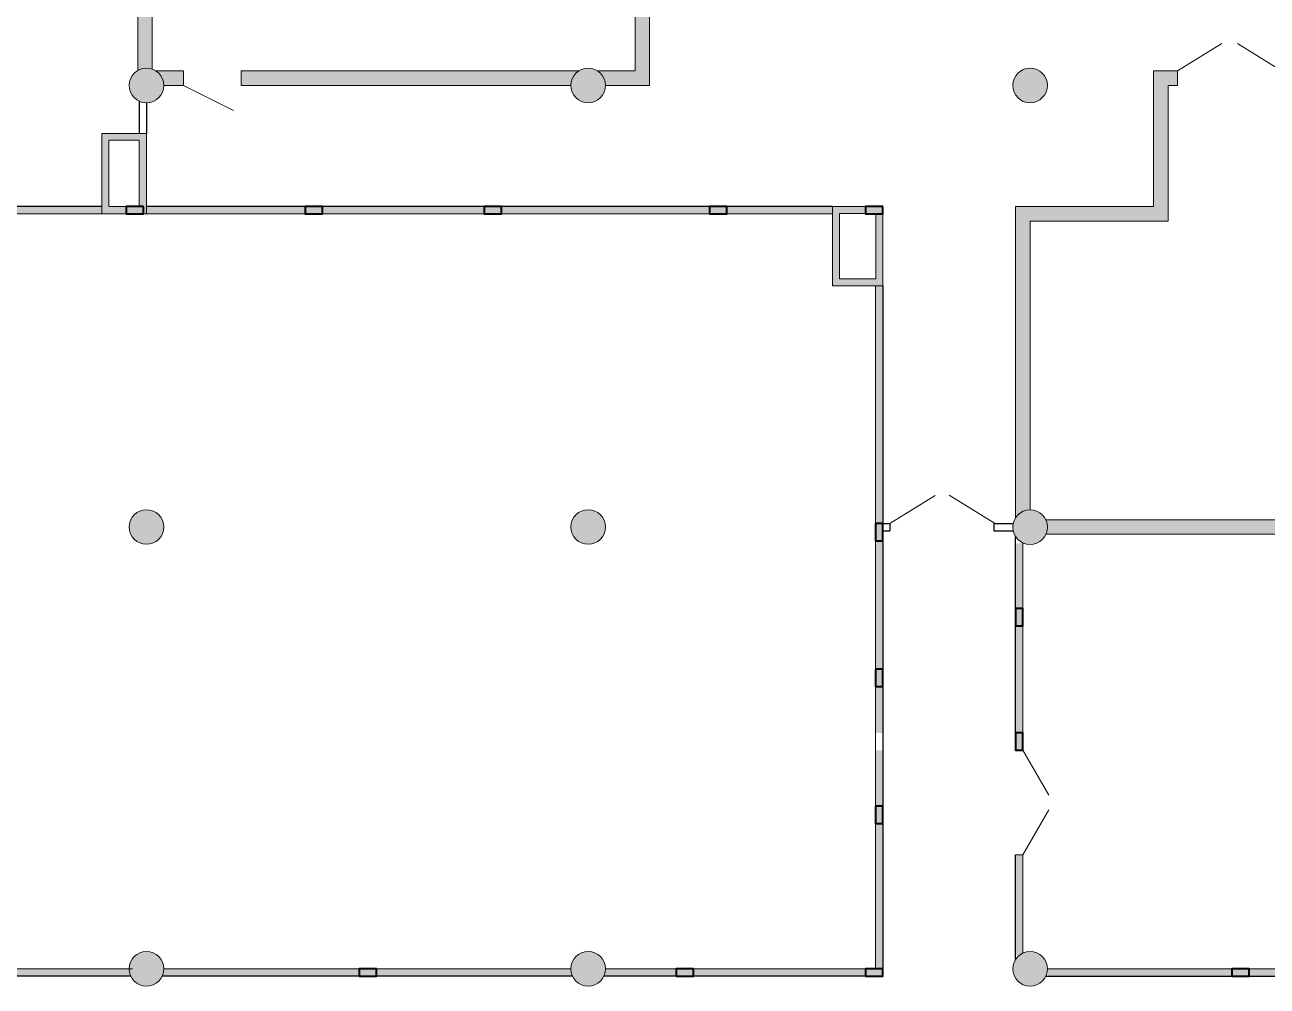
# Model space of a CAD drawing. Header units: millimetres. Extents: x 72919 to 485785, y -53256 to 338519.
# Drawn here: x 303880 to 325390, y 216655 to 233304 of the extents above; entities that cross this region are included whole.
import ezdxf

# ---------------------------------------------------------------- set-up
doc = ezdxf.new("R2010")
doc.units = ezdxf.units.MM
doc.layers.add('door', color=177, linetype='Continuous', lineweight=9)
doc.layers.add('wall', color=5, linetype='Continuous', lineweight=40)

# ---------------------------------------------------------------- blocks, each defined once
blk = doc.blocks.new('сердечник для 125')
at = {"lineweight": 40, "ltscale": 200, "true_color": 0x000000}
h = blk.add_hatch(color=18, dxfattribs=at)
h.dxf.hatch_style = 1
h.paths.add_polyline_path([(-779283, 728683), (-779583, 728683), (-779583, 728558), (-779283, 728558)])
at = {"color": 18, "lineweight": 40, "true_color": 0x000000}
blk.add_lwpolyline([(-779283, 728683), (-779583, 728683), (-779583, 728558), (-779283, 728558)], close=True, dxfattribs=at)
at = {"ltscale": 0.740741}
for points in [[(-779408, 728682), (-779408, 728683)], [(-779283, 728558), (-779283, 728558)]]:
    blk.add_lwpolyline(points, dxfattribs=at)

msp = doc.modelspace()

# ---------------------------------------------------------------- hatches: boundary and pattern name
at = {"ltscale": 500, "true_color": 0x000000}
h = msp.add_hatch(color=18, dxfattribs=at)
h.dxf.hatch_style = 1
h.paths.add_polyline_path([(305835.43354, 235405.71775), (305835.43354, 232514.80693), (306085.43354, 232537.84224), (306085.43354, 235405.4961)])
h = msp.add_hatch(color=18, dxfattribs=at)
h.dxf.hatch_style = 1
edge = h.paths.add_edge_path()
edge.add_line((314815.26942, 234795.09468), (314695.10631, 234795.22451))
edge.add_line((314695.10631, 234795.22451), (314695.10631, 235405.22451))
edge.add_line((314695.10631, 235405.22451), (314445.10631, 235405.22451))
edge.add_line((314445.10631, 235405.22451), (314445.10631, 232505.22451))
edge.add_line((314445.10631, 232505.22451), (313801.26852, 232505.09468))
edge.add_arc((313635.43228, 232255.098), 300, -0.000634523, 56.441542693, ccw=False)
edge.add_line((313935.43228, 232255.09468), (314695.10631, 232255.22451))
edge.add_line((314695.10631, 232255.22451), (314695.10631, 234545.22451))
edge.add_line((314695.10631, 234545.22451), (314815.26942, 234545.09468))
edge.add_line((314815.26942, 234545.09468), (314815.26942, 234795.09468))
edge = h.paths.add_edge_path()
edge.add_line((313469.59603, 232505.09468), (310385.3604, 232505.09468))
edge.add_line((310385.3604, 232505.09468), (310005.3604, 232505.09468))
edge.add_line((310005.3604, 232505.09468), (307625.38653, 232505.09468))
edge.add_line((307625.38653, 232505.09468), (307625.3894, 232255.09468))
edge.add_line((307625.3894, 232255.09468), (310005.3604, 232255.09468))
edge.add_line((310005.3604, 232255.09468), (310385.3604, 232255.09333))
edge.add_line((310385.3604, 232255.09333), (310385.3604, 232255.09468))
edge.add_line((310385.3604, 232255.09468), (313335.43228, 232255.09468))
edge.add_arc((313635.43228, 232255.098), 300, 123.558457551, 180.000634474, ccw=False)
h.paths.add_polyline_path([(310385.3604, 232254.99944), (310005.3604, 232254.99944), (310005.3604, 232255.09468), (310385.3604, 232255.09468)])
edge = h.paths.add_edge_path()
edge.add_line((306625.38653, 232505.09468), (306151.87652, 232505.09468))
edge.add_arc((305985.43531, 232255.50036), 300, -0.07748013, 56.302780835, ccw=False)
edge.add_line((306285.43503, 232255.09468), (306625.3894, 232255.09468))
edge.add_line((306625.3894, 232255.09468), (306625.38653, 232505.09468))
h = msp.add_hatch(color=18, dxfattribs=at)
h.dxf.hatch_style = 1
edge = h.paths.add_edge_path()
edge.add_arc((305985.43379, 232254.99944), 300, 180, 540, ccw=False)
h = msp.add_hatch(color=18, dxfattribs=at)
h.dxf.hatch_style = 1
edge = h.paths.add_edge_path()
edge.add_arc((313635.43379, 232254.99944), 300, 180, 540, ccw=False)
h = msp.add_hatch(color=18, dxfattribs=at)
h.dxf.hatch_style = 1
edge = h.paths.add_edge_path()
edge.add_arc((321285.43379, 232254.99944), 300, 0, 360)
h = msp.add_hatch(color=18, dxfattribs=at)
h.dxf.hatch_style = 1
edge = h.paths.add_edge_path()
edge.add_arc((321285.43379, 232254.99944), 300, 0, 360)
h = msp.add_hatch(color=18, dxfattribs=at)
h.dxf.hatch_style = 1
h.paths.add_polyline_path([(323425.01964, 232505.09468), (323424.95673, 230155.08789), (321035.42693, 230155.15186), (321035.42673, 224770.82004), (321285.42674, 224904.99944), (321285.5606, 229905.14516), (323675.42362, 229905.08118), (323675.42362, 232255.09468), (323840.05846, 232255.12024), (323840.05846, 232505.09468)])
h.paths.add_polyline_path([(325659.98634, 232508.93657), (325659.98634, 232255.09468), (325740.71129, 232255.09468), (325740.71129, 224730.09468), (321558.10792, 224730.09468), (321558.10794, 224480.09413), (328286.80028, 224480.09468), (328286.80028, 224730.09468), (325990.71129, 224730.09468), (325990.71129, 232255.09468), (328260.43522, 232255.09468), (328394.60398, 232505.09468)])
h.paths.add_polyline_path([(328726.26646, 232505.09468), (328860.43522, 232255.09468), (329010.4338, 232255.09468), (329144.60398, 232505.09468)])
h.paths.add_polyline_path([(329476.26646, 232505.09468), (329610.43522, 232255.09468), (329935.43405, 232255.09468), (329935.43378, 232505.09468)])
edge = h.paths.add_edge_path()
edge.add_arc((329310.43379, 224604.99944), 300, 155.798784758, 204.201215261)
edge.add_line((329036.80036, 224482.01673), (329036.80036, 224480.09468))
edge.add_line((329036.80036, 224480.09468), (328833.19522, 224480.09468))
edge.add_arc((328560.43379, 224604.99944), 300, 335.395687607, 384.207028582)
edge.add_line((328834.05473, 224728.00992), (328834.07018, 224730.09468))
edge.add_line((328834.07018, 224730.09468), (329036.80036, 224730.09468))
edge.add_line((329036.80036, 224730.09468), (329036.80036, 224727.98216))
edge = h.paths.add_edge_path()
edge.add_arc((336585.43379, 224604.99944), 300, 155.791611505, 204.604312466)
edge.add_line((336312.67235, 224480.09468), (329583.19522, 224480.09468))
edge.add_arc((329310.43379, 224604.99944), 300, 335.395687533, 384.64432744)
edge.add_line((329583.10792, 224730.09468), (333685.53759, 224730.09468))
edge.add_line((333685.53759, 224730.09468), (333685.53759, 232255.09466))
edge.add_line((333685.53759, 232255.09466), (331745.43405, 232255.09466))
edge.add_line((331745.43405, 232255.09466), (331745.43379, 232505.09466))
edge.add_line((331745.43379, 232505.09466), (334150.43405, 232505.09468))
edge.add_line((334150.43405, 232505.09468), (334150.43405, 232255.09468))
edge.add_line((334150.43405, 232255.09468), (333935.53753, 232255.09467))
edge.add_line((333935.53753, 232255.09467), (333935.53759, 224730.09468))
edge.add_line((333935.53759, 224730.09468), (336311.80036, 224730.09468))
edge.add_line((336311.80036, 224730.09468), (336311.81576, 224728.01641))
h = msp.add_hatch(color=18, dxfattribs=at)
h.dxf.hatch_style = 1
h.paths.add_polyline_path([(275360.43645, 231997.25706), (275235.43645, 231997.23965), (275235.43645, 230155.09366), (275360.43645, 230155.11107)])
h.paths.add_polyline_path([(318435.441, 230154.24701), (270825.43423, 230155.10237), (270825.43371, 230030.1501), (318435.44048, 230029.29474)])
h = msp.add_hatch(color=18, dxfattribs=at)
h.dxf.hatch_style = 1
h.paths.add_polyline_path([(305215.43379, 230030.4268), (305215.43379, 231424.99944), (305985.43228, 231424.99944), (305985.43228, 230030.43408)])
h.paths.add_polyline_path([(305335.43379, 230155.09837), (305335.43379, 231304.99944), (305860.43228, 231304.99944), (305860.43228, 230155.09832)], flags=16)
h = msp.add_hatch(color=18, dxfattribs=at)
h.dxf.hatch_style = 1
h.paths.add_polyline_path([(318735.4413, 228784.99944), (317865.43379, 228784.99944), (317865.43379, 230155.26173), (318735.4413, 230155.26415)])
h.paths.add_polyline_path([(318615.4413, 228904.99944), (317985.43379, 228904.99944), (317985.43377, 230035.26206), (318615.31478, 230035.26381)], flags=16)
h = msp.add_hatch(color=18, dxfattribs=at)
h.dxf.hatch_style = 1
h.paths.add_polyline_path([(318735.4413, 228784.99944), (318610.42497, 228784.99942), (318610.41865, 224667.48649), (318735.40258, 224667.48651)])
h = msp.add_hatch(color=18, dxfattribs=at)
h.dxf.hatch_style = 1
edge = h.paths.add_edge_path()
edge.add_arc((305985.42838, 224608.60344), 300, 0, 360)
h = msp.add_hatch(color=18, dxfattribs=at)
h.dxf.hatch_style = 1
edge = h.paths.add_edge_path()
edge.add_arc((313635.41987, 224609.59079), 300, 0, 360)
h = msp.add_hatch(color=18, dxfattribs=at)
h.dxf.hatch_style = 1
edge = h.paths.add_edge_path()
edge.add_arc((321285.43379, 224604.99944), 300, 0, 360)
h = msp.add_hatch(color=18, dxfattribs=at)
h.dxf.hatch_style = 1
h.paths.add_polyline_path([(318735.35765, 224367.48587), (318610.34132, 224367.48585), (318610.41924, 221039.99824), (318735.40318, 221039.99826)])
h = msp.add_hatch(color=18, dxfattribs=at)
h.dxf.hatch_style = 1
h.paths.add_polyline_path([(321160.25459, 224322.89576), (321035.23827, 224322.89574), (321035.41515, 221039.99824), (321160.39909, 221039.99826)])
h = msp.add_hatch(color=18, dxfattribs=at)
h.dxf.hatch_style = 1
h.paths.add_polyline_path([(318735.28896, 220739.99762), (318610.27263, 220739.9976), (318610.35055, 216954.93569), (318735.33448, 216954.93571)])
h = msp.add_hatch(color=18, dxfattribs=at)
h.dxf.hatch_style = 1
h.paths.add_polyline_path([(321160.45031, 218929.99886), (321035.43398, 218929.99884), (321035.41515, 217192.07856), (321160.39909, 217192.07858)])
h = msp.add_hatch(color=18, dxfattribs=at)
h.dxf.hatch_style = 1
edge = h.paths.add_edge_path()
edge.add_arc((305985.41934, 216958.45761), 300, 0, 360)
h = msp.add_hatch(color=18, dxfattribs=at)
h.dxf.hatch_style = 1
edge = h.paths.add_edge_path()
edge.add_arc((313635.42838, 216957.46973), 300, 0, 360)
h = msp.add_hatch(color=18, dxfattribs=at)
h.dxf.hatch_style = 1
edge = h.paths.add_edge_path()
edge.add_arc((321285.43379, 216954.99944), 300, 0, 360)
h = msp.add_hatch(color=18, dxfattribs=at)
h.dxf.hatch_style = 1
h.paths.add_polyline_path([(305725.25248, 216954.99944), (299895.10242, 216954.99944), (298999.86505, 216954.99944), (298999.86505, 216829.99944), (299895.10242, 216829.99944), (299915.23255, 216829.99944), (305729.31838, 216829.99944)])
h = msp.add_hatch(color=18, dxfattribs=at)
h.dxf.hatch_style = 1
h.paths.add_polyline_path([(313335.43759, 216954.81092), (307170.10242, 216954.99944), (306274.86505, 216954.99944), (306274.86505, 216829.99944), (307170.10242, 216829.99944), (307190.23255, 216829.99944), (313363.16984, 216829.99944)])
h = msp.add_hatch(color=18, dxfattribs=at)
h.dxf.hatch_style = 1
h.paths.add_polyline_path([(313887.92304, 216954.27179), (313887.92306, 216829.25547), (318435.44102, 216829.97791), (318435.441, 216954.96184)])
h = msp.add_hatch(color=18, dxfattribs=at)
h.dxf.hatch_style = 1
h.paths.add_polyline_path([(321588.11389, 216954.27179), (321588.11391, 216829.25547), (324776.5645, 216829.21089), (324776.56448, 216954.19482)])
h = msp.add_hatch(color=18, dxfattribs=at)
h.dxf.hatch_style = 1
h.paths.add_polyline_path([(325076.56449, 216954.97804), (325076.56451, 216829.96171), (328294.20345, 216829.21089), (328294.20343, 216954.19482)])

# ---------------------------------------------------------------- linework, layer by layer
at = {"color": 18, "ltscale": 500, "true_color": 0x000000}
for p, q in [((305860.43228, 231982.3802), (305860.43228, 231424.99944)), ((305985.43228, 231955.098), (305985.43228, 231424.99944)), ((318857.20046, 224667.61944), (318857.20164, 224542.61944)), ((320660.43372, 224667.50353), (320660.4349, 224542.50353)), ((321035.42619, 217122.30162), (321035.42632, 218929.99945))]:
    msp.add_line(p, q, dxfattribs=at)
for points in [[(305215.43379, 230155.22657), (283185.43378, 230155.16535)], [(317865.43379, 230155.54644), (305985.43379, 230155.43408)], [(318735.4413, 228784.99944), (318735.4413, 224667.48532)], [(318735.4413, 224717.39009), (318735.4413, 216829.99944), (313907.70078, 216829.99944)], [(318735.4413, 224667.48532), (318857.20046, 224667.48647)], [(320660.43372, 224667.50353), (320992.01796, 224667.50666)], [(318735.4413, 224542.48532), (318857.20164, 224542.48647)], [(320660.43384, 224542.50353), (320992.01488, 224542.50666)], [(321035.44081, 220739.99944), (321035.40583, 224439.21036)], [(305713.16984, 216829.99944), (298982.70078, 216829.99944)], [(313363.16984, 216829.99944), (306257.70078, 216829.99944)], [(321557.70308, 216830.00459), (328288.10851, 216830.1319)]]:
    msp.add_lwpolyline(points, dxfattribs=at)
at = {"layer": 'door', "linetype": 'ByBlock'}
for p, q in [((323840.01964, 232505.09468), (324605.43053, 232978.53547)), ((325640.13461, 232505.09468), (324874.67347, 232978.45421)), ((306625.3865, 232255.11672), (307491.4119, 231821.17205)), ((318857.20046, 224667.61944), (319640.28603, 225151.99282)), ((320667.16716, 224671.81322), (319883.89487, 225156.18712)), ((321160.44057, 220740.00105), (321610.44057, 219960.57818)), ((321160.43335, 218930.00105), (321610.43335, 219709.42391))]:
    msp.add_line(p, q, dxfattribs=at)
at = {"layer": 'wall', "color": 18, "lineweight": 18, "ltscale": 0.007407, "true_color": 0x000000}
for p, q in [((323840.01964, 232505.09468), (323425.01964, 232505.09468)), ((323840.05846, 232255.09468), (323840.01964, 232505.09468)), ((323675.42362, 229905.08118), (323675.05846, 232255.09468)), ((323675.05846, 232255.09468), (323840.05846, 232255.09468)), ((321285.42683, 227630.40708), (321285.4269, 229905.14517)), ((321285.4269, 229905.14517), (323675.42362, 229905.08118)), ((321035.42673, 224770.82004), (321035.42682, 227250.40708)), ((321285.42674, 224904.99944), (321285.42681, 227250.40708)), ((321035.43354, 220739.99944), (321160.44081, 220740.00062)), ((321160.42636, 218929.99944), (321035.45793, 218929.99826)), ((321160.4262, 217227.71377), (321160.42632, 218929.99944))]:
    msp.add_line(p, q, dxfattribs=at)
for points in [[(305835.43354, 235405.4961), (305835.43354, 232514.80693)], [(306085.43354, 235405.4961), (306085.43354, 232537.84224)], [(313935.43379, 232255.09468), (314695.10631, 232255.22451), (314695.10631, 234545.22451), (314815.26942, 234545.09468), (314815.26942, 234795.09468), (314695.10631, 234795.22451), (314695.10631, 235405.22451), (314445.10631, 235405.22451), (314445.10631, 232505.22451), (313801.26502, 232505.09468)], [(306625.38653, 232505.09468), (306151.26502, 232505.09468)], [(306285.43379, 232255.09468), (306625.3894, 232255.09468), (306625.38653, 232505.12268)], [(313335.43379, 232255.09468), (310385.3604, 232255.09468), (310385.3604, 232255.09468), (310005.3604, 232255.09468), (310005.3604, 232255.09468), (307625.3894, 232255.09468), (307625.38653, 232505.09468), (310005.3604, 232505.09468)], [(310005.3604, 232505.09471), (310005.3604, 232505.09468), (310385.3604, 232505.09468), (310385.3604, 232505.09468), (313469.60255, 232505.09468)], [(321035.42683, 227630.40708), (321035.42693, 230155.15186), (323425.3848, 230155.08787), (323425.01964, 232505.09468)], [(305215.43379, 230030.4268), (279400.4338, 230030.18264), (279400.4338, 230030.18264), (279020.4338, 230030.17905), (279020.4338, 230030.17905), (260400.43379, 230030.10176)], [(305810.31362, 230155.09717), (305810.31361, 230155.55348)], [(305935.44131, 230030.55467), (305935.3148, 230030.55466)], [(317865.43379, 230030.54644), (305985.43379, 230030.43408)], [(308910.31362, 230155.09717), (308910.31361, 230155.55348)], [(309035.44131, 230030.55467), (309035.3148, 230030.55466)], [(312010.31362, 230155.09717), (312010.31361, 230155.55348)], [(312135.44131, 230030.55467), (312135.3148, 230030.55466)], [(318610.31362, 230155.09717), (318610.31361, 230155.55348)], [(318735.44131, 230030.55467), (318735.3148, 230030.55466)], [(318610.4413, 228784.99944), (318610.4413, 216954.99944), (313935.4337, 216954.99944)], [(321035.4269, 227250.40708), (321035.42682, 227250.40708), (321035.42682, 227630.40708), (321035.4269, 227630.40708)], [(321285.4269, 227630.40708), (321285.43379, 227630.40708), (321285.43379, 227250.40708), (321285.4269, 227250.40708)], [(321558.10792, 224730.09468), (325740.71129, 224730.09468)], [(328287.67235, 224480.09468), (321558.19497, 224480.09413)], [(321160.44081, 220740.00062), (321160.40684, 224332.29399)], [(305742.40491, 216954.99944), (299010.4337, 216954.99944)], [(313335.43692, 216954.99944), (306285.4337, 216954.99944)], [(321585.43364, 216955.00512), (328260.43644, 216955.13138)]]:
    msp.add_lwpolyline(points, dxfattribs=at)
for points in [[(305215.43379, 230030.4268), (305215.43379, 231424.99944), (305985.43228, 231424.99944), (305985.43228, 230030.43408)], [(305335.43379, 230155.09837), (305335.43379, 231304.99944), (305860.43228, 231304.99944), (305860.43228, 230155.09832)], [(318735.4413, 228784.99944), (317865.43379, 228784.99944), (317865.43379, 230155.26173), (318735.4413, 230155.26415)], [(318615.4413, 228904.99944), (317985.43379, 228904.99944), (317985.43377, 230035.26206), (318615.31478, 230035.26381)]]:
    msp.add_lwpolyline(points, close=True, dxfattribs=at)
for centre in [(305985.43379, 232254.99944), (313635.43379, 232254.99944), (321285.43379, 232254.99944), (305985.43531, 224607.11535), (313635.43531, 224607.11535), (321285.43379, 224604.99944), (305985.43531, 216955.98164), (313635.43531, 216955.98164), (321285.43379, 216954.99944)]:
    msp.add_circle(centre, 300, dxfattribs=at)

# ---------------------------------------------------------------- block references
for p in [(1085218.76342, -498527.33145), (1088318.76342, -498527.33145), (1091418.76342, -498527.33145), (1095318.76342, -498527.33145), (1098018.76342, -498527.33145)]:
    msp.add_blockref('сердечник для 125', p, dxfattribs=at)
for p, rotation in [((1047293.12096, 1003950.80916), 90), ((1049718.09383, 1002477.95043), 90), ((1047293.12155, 1001429.76414), 90), ((1049718.11746, 1000323.32091), 90), ((1047293.12155, 999053.30217), 90), ((-469611.94258, 945512.68021), 180), ((-464123.39825, 945512.68021), 180), ((-460847.88165, 945512.68021), 180), ((-454506.75815, 945512.68021), 180)]:
    msp.add_blockref('сердечник для 125', p, dxfattribs=dict(at, rotation=rotation))

doc.saveas('drawing.dxf')
